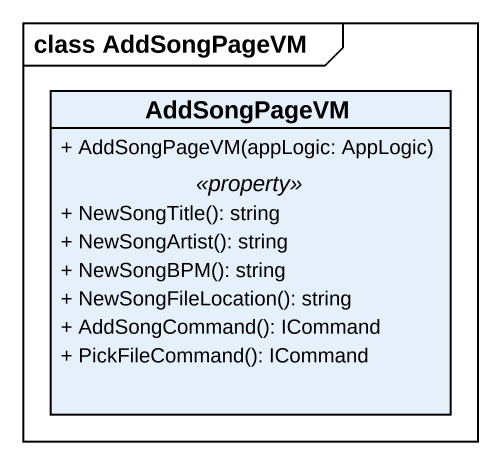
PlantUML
@startuml
mainframe class AddSongPageVM
hide circle
hide empty members
skinparam classAttributeIconSize 0
class AddSongPageVM {
  + AddSongPageVM(appLogic: AppLogic)
  .. <<property>> ..
  + NewSongTitle(): string
  + NewSongArtist(): string
  + NewSongBPM(): string
  + NewSongFileLocation(): string
  + AddSongCommand(): ICommand
  + PickFileCommand(): ICommand
}
@enduml
